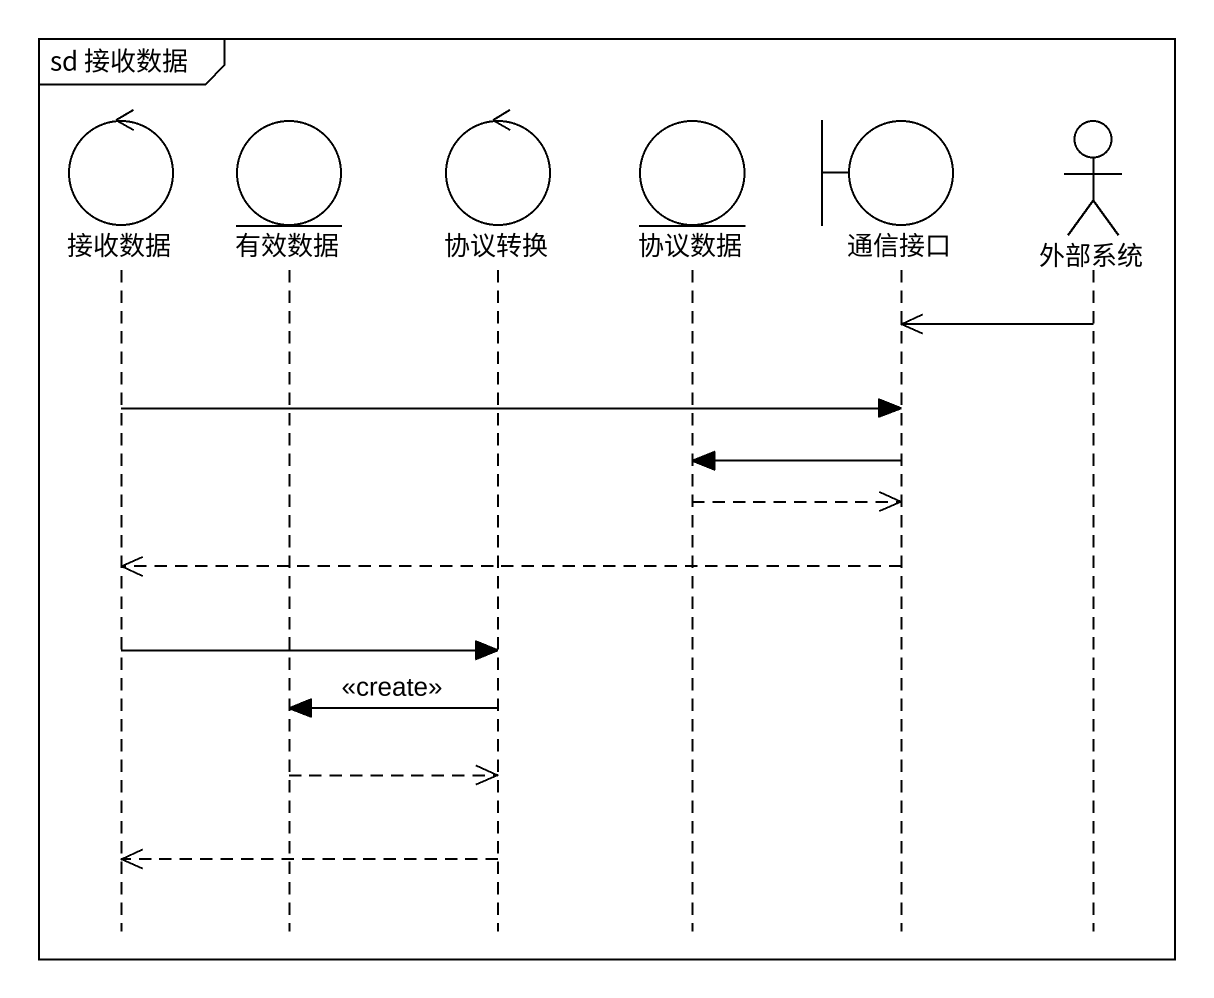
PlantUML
@startuml
mainframe sd 接收数据
hide footbox
control 接收数据 #FFFFFF
entity 有效数据 #FFFFFF
control 协议转换 #FFFFFF
entity 协议数据 #FFFFFF
boundary 通信接口 #FFFFFF
actor 外部系统 #FFFFFF

外部系统 ->> 通信接口
接收数据 -> 通信接口
通信接口 -> 协议数据
协议数据 -->> 通信接口
通信接口 -->> 接收数据
接收数据 -> 协议转换
协议转换 -> 有效数据 : <<create>>
有效数据 -->> 协议转换
协议转换 -->> 接收数据
@enduml
